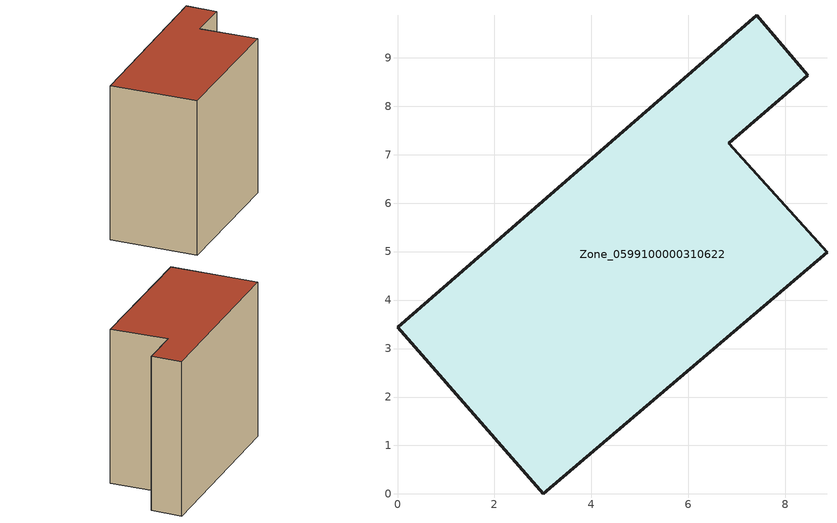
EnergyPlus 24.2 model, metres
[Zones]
Zone_0599100000310622
 floor ground (C_G): 0,3.44 7.41,9.88 8.46,8.64 6.83,7.24 8.86,4.99 3.01,0 z0
 wall outside (C_F): 3.01,0 8.86,4.99 6.83,7.24 8.46,8.64 7.41,9.88 0,3.44 3.01,0 z0:8.31
 roof outside (C_R): 7.41,9.88 0,3.44 3.01,0 8.86,4.99 6.83,7.24 8.46,8.64 z8.31
[BUILDING]
Pand.0599100000310622: North Axis=0; Terrain=City; Loads Convergence Tolerance Value=0.04; Temperature Convergence Tolerance Value=0.4; Solar Distribution=FullExterior; Maximum Number of Warmup Days=25; Minimum Number of Warmup Days=1
[Site:Location]
Rotterdam.The.Hague.AP_ZH_NLD Design_Conditions: Latitude=51.96; Longitude=4.45; Time Zone=1; Elevation=-4.5
[SITE:GROUNDTEMPERATURE:BUILDINGSURFACE]
18, 18, 18, 18, 18, 18, 18, 18, 18, 18, 18, 18
[MATERIAL] Thermal Absorptance=0.9; Solar Absorptance=0.7; Visible Absorptance=0.7
Name | Roughness | Thickness | Conductivity | Density | Specific Heat
G.TI.1946 | MediumSmooth | 0.15 | 1 | 540 | 1210
F.TI.1946 | Rough | 0.3 | 0.857143 | 1920 | 840
R.TI.1946 | MediumRough | 0.2 | 0.1 | 1500 | 1000
[CONSTRUCTION]
C_G: G.TI.1946
C_F: F.TI.1946
C_R: R.TI.1946
[ZONE]
Zone_0599100000310622: Type=1; Multiplier=1; Ceiling Height=Autocalculate; Volume=Autocalculate; Floor Area=autocalculate; Part of Total Floor Area=Yes
[ZONEINFILTRATION:DESIGNFLOWRATE]
Infil_Zone_0599100000310622: Zone or ZoneList or Space or SpaceList=Zone_0599100000310622; Schedule=AlwaysOn; Design Flow Rate Calculation Method=Flow/Area; Flow Rate per Floor Area=0.003; Constant Term Coefficient=1; Temperature Term Coefficient=0; Velocity Term Coefficient=0; Velocity Squared Term Coefficient=0
[HVACTEMPLATE:ZONE:IDEALLOADSAIRSYSTEM]
Zone_0599100000310622: Maximum Heating Supply Air Temperature=50; Minimum Cooling Supply Air Temperature=13; Maximum Heating Supply Air Humidity Ratio=0.0156; Minimum Cooling Supply Air Humidity Ratio=0.0077; Heating Limit=NoLimit; Cooling Limit=NoLimit; Dehumidification Control Type=ConstantSensibleHeatRatio; Cooling Sensible Heat Ratio=0.7; Dehumidification Setpoint=60; Humidification Control Type=None; Humidification Setpoint=30; Outdoor Air Method=None; Outdoor Air Flow Rate per Person=0.00944; Outdoor Air Flow Rate per Zone Floor Area=0; Outdoor Air Flow Rate per Zone=0; Demand Controlled Ventilation Type=None; Outdoor Air Economizer Type=NoEconomizer; Heat Recovery Type=None; Sensible Heat Recovery Effectiveness=0.7; Latent Heat Recovery Effectiveness=0.65
[ZONECONTROL:THERMOSTAT]
ThermostatControl_Zone_0599100000310622: Zone or ZoneList=Zone_0599100000310622; Control Type Schedule=DualSetpointControlType; Control 1=Thermostat_Zone_0599100000310622; Temperature Difference Between Cutout And Setpoint=0
[THERMOSTATSETPOINT:DUALSETPOINT]
Thermostat_Zone_0599100000310622: Heating Setpoint Temperature Schedule=HeatingSetpoint_Zone_0599100000310622; Cooling Setpoint Temperature Schedule=CoolingSetpoint_Zone_0599100000310622
[SCHEDULE:COMPACT]
HeatingSetpoint_Zone_0599100000310622: Through: 12/31, For: AllDays, Until: 24:00, 21
CoolingSetpoint_Zone_0599100000310622: Through: 12/31, For: AllDays, Until: 24:00, 24
DualSetpointControlType: Through: 12/31, For: AllDays, Until: 24:00, 4
AlwaysOn: Through: 12/31, For: AllDays, Until: 24:00, 1
